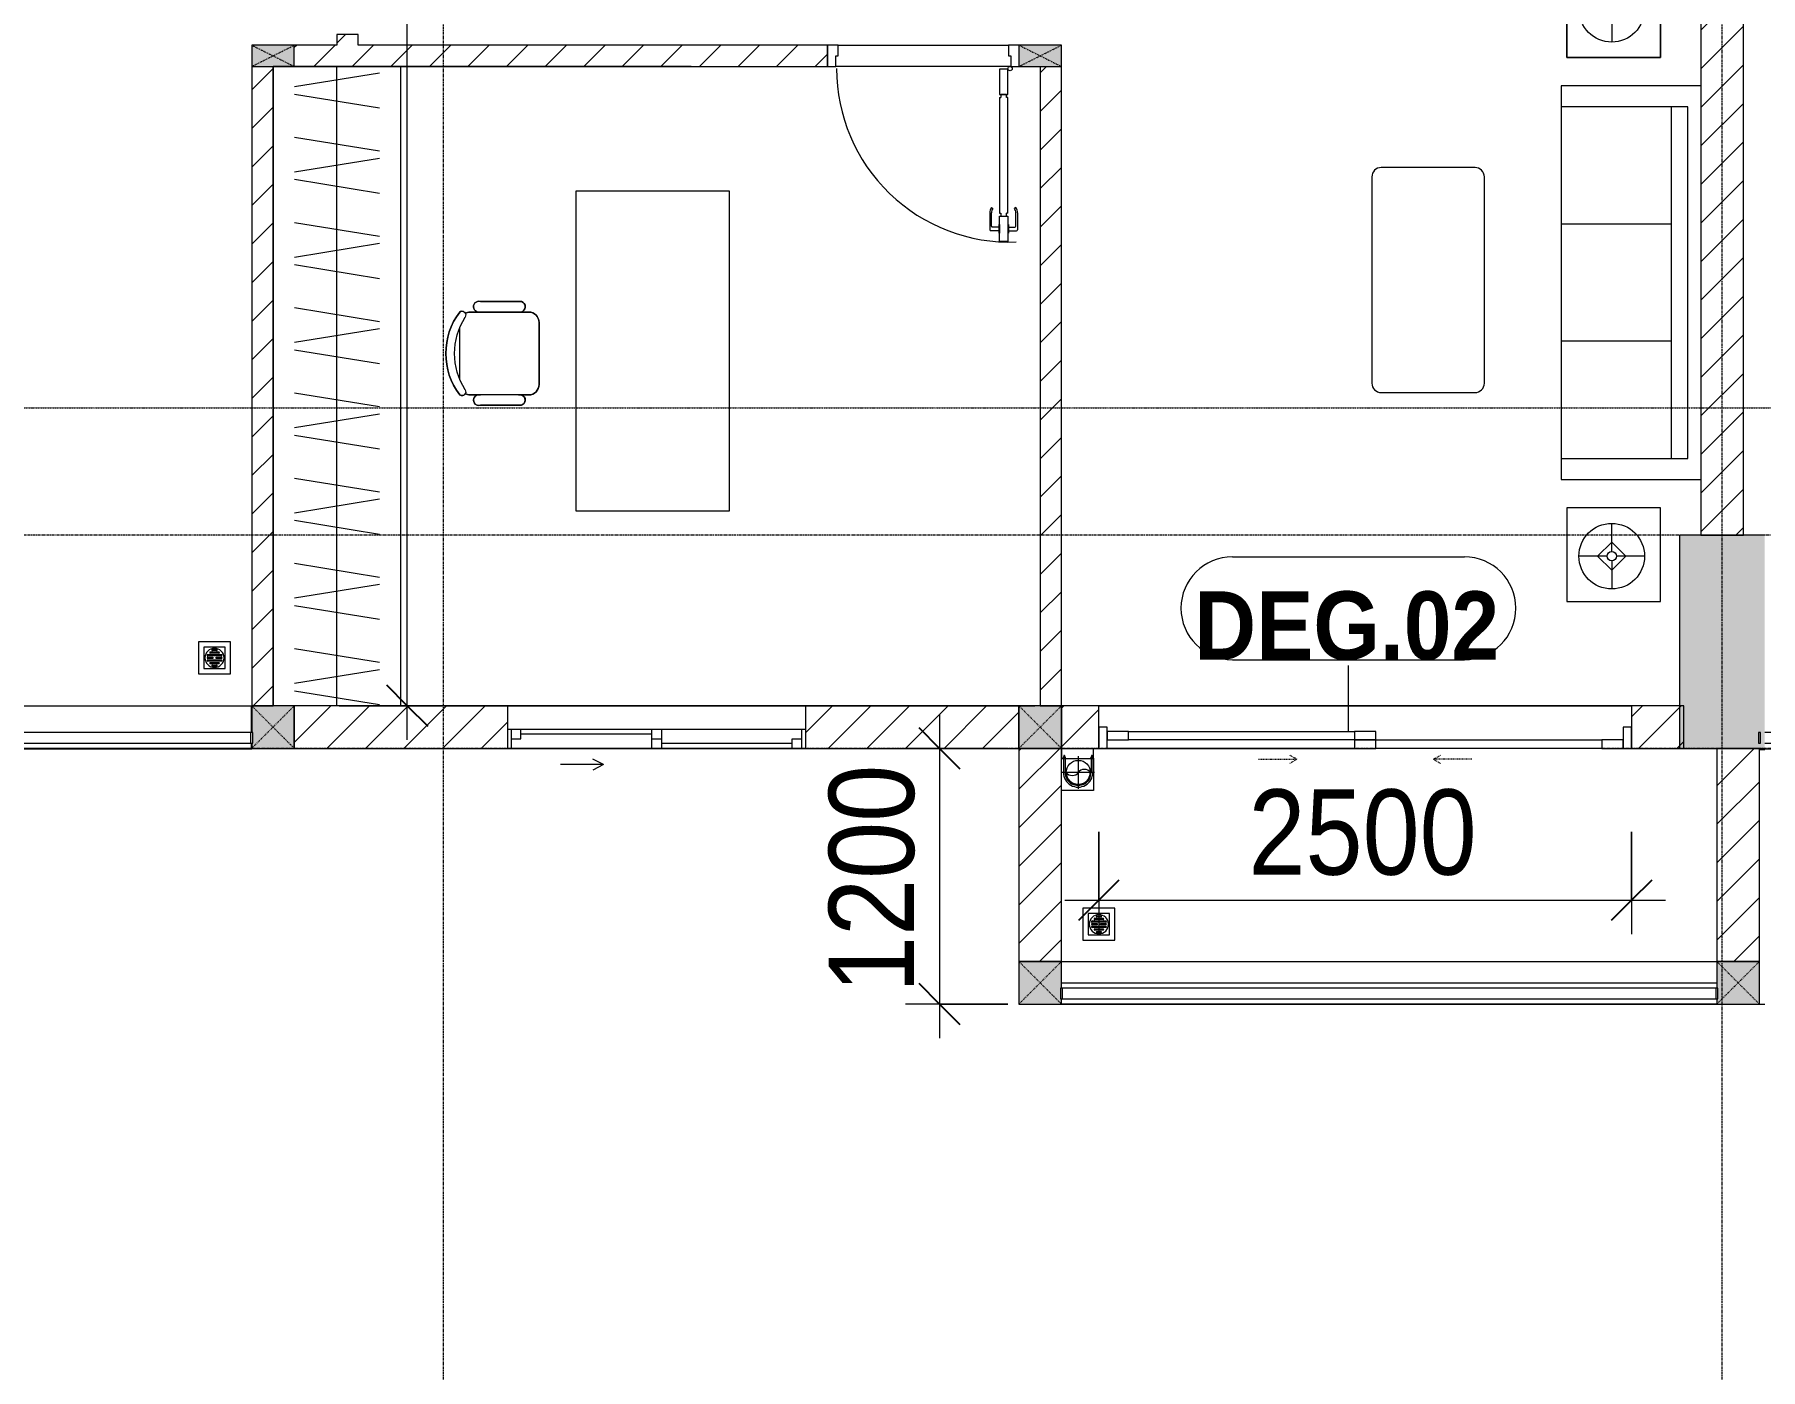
# Model space of a CAD drawing. Header units: millimetres. Extents: x 962 to 241049, y -15958 to 84407.
# Drawn here: x 116212 to 124312, y 21622 to 27887 of the extents above; entities that cross this region are included whole.
import ezdxf

# ---------------------------------------------------------------- set-up
doc = ezdxf.new("R2010")
doc.units = ezdxf.units.MM
for name, pattern in [('Dash', [6, 3, -3]), ('Dash Dot 3_16_', [7.9375, 4.7625, -1.5875, 0, -1.5875]), ('Grid Line', [22.225, 12.7, -3.175, 3.175, -3.175]), ('IMPORT-CENTER _3_', [10.16, 6.35, -1.27, 1.27, -1.27])]:
    doc.linetypes.add(name, pattern=pattern)
for name, color, linetype, lineweight in [('0-1', 7, 'Continuous', 5), ('A-ANNO-DIMS', 211, 'Continuous', 9), ('A-ANNO-DIMS-160', 211, 'Continuous', 9), ('A-DETL-GENF-1', 9, 'Continuous', 9), ('A-DOOR', 31, 'Continuous', 9), ('A-DOOR-1', 254, 'Continuous', 9), ('A-DOOR-2', 9, 'Continuous', 9), ('A-DOOR-FRAM', 31, 'Continuous', 9), ('A-DOOR-HDLN', 31, 'Dash', 9), ('A-DOOR-IDEN', 31, 'Continuous', 9), ('A-FLOR-1', 250, 'Continuous', 9), ('A-FLOR-2', 9, 'Continuous', 9), ('A-FLOR-HRAL', 11, 'Continuous', 9), ('A-FLOR-HRAL-1', 254, 'Continuous', 9), ('A-FLOR-HRAL-2', 9, 'Continuous', 9), ('A-GLAZ', 151, 'Continuous', 9), ('A-WALL', 113, 'Continuous', 9), ('A-WALL-1', 253, 'Continuous', 18), ('A-WALL-2', 9, 'Continuous', 9), ('A-WALL-3', 113, 'Continuous', 18), ('A-WALL-PATT-1', 10, 'Continuous', 9), ('A-WALL-PATT-2', 111, 'Continuous', 9), ('G-ANNO-SYMB-1', 111, 'Dash Dot 3_16_', 18), ('G-IMPT', 8, 'Continuous', 9), ('G-IMPT-2', 8, 'IMPORT-CENTER _3_', 9), ('I-FURN', 30, 'Continuous', 9), ('I-FURN-1', 254, 'Continuous', 9), ('M-EQPM', 50, 'Continuous', 9), ('S-COLS', 52, 'Continuous', 9), ('S-COLS-1', 52, 'Continuous', 5), ('S-COLS-2', 7, 'Continuous', 18), ('S-COLS-4', 254, 'Continuous', 9), ('S-COLS-5', 253, 'Continuous', 18), ('S-COLS-6', 52, 'Continuous', 18), ('S-COLS-7', 52, 'Dash', 9), ('S-COLS-HDLN', 52, 'Dash', 9), ('S-COLS-HDLN-1', 9, 'Dash', 9), ('S-GRID-1', 1, 'Grid Line', 9)]:
    doc.layers.add(name, color=color, linetype=linetype, lineweight=lineweight)
doc.styles.add('Arial_B_5', font='arialbd_0.ttf', dxfattribs={"width": 0.9, "height": 320})
doc.styles.add('UTM Avo', font='UTM Avo.ttf', dxfattribs={"width": 0.9, "height": 400})
doc.dimstyles.new('1_Dim_chi_tiet_2_5', dxfattribs={"dimscale": 304.8, "dimtxt": 399.720379, "dimasz": 0.629921, "dimexe": 0.524934, "dimexo": 0.0625, "dimgap": 0.052493, "dimtad": 1, "dimdec": 0, "dimrnd": 5, "dimzin": 0, "dimdsep": 46, "dimtxsty": 'UTM Avo', "dimblk1": 'OBLIQUE', "dimblk2": 'OBLIQUE', "dimsah": 1, "dimcen": 0.09, "dimdle": 0.524934, "dimazin": 0, "dimtfac": 1, "dimtdec": 4, "dimtix": 1, "dimtmove": 0, "dimatfit": 3, "dimfxl": 1.049869, "dimfxlon": 1, "dimtvp": 1, "dimtolj": 1, "dimtzin": 0, "dimarcsym": 2})
doc.dimstyles.new('1_Dim_chi_tiet_2_5_1', dxfattribs={"dimscale": 304.8, "dimtxt": 399.720379, "dimasz": 0.629921, "dimexe": 0.524934, "dimexo": 0.0625, "dimgap": 0.052493, "dimtad": 1, "dimdec": 0, "dimrnd": 5, "dimzin": 0, "dimdsep": 46, "dimtxsty": 'UTM Avo', "dimblk1": 'OBLIQUE', "dimblk2": 'OBLIQUE', "dimsah": 1, "dimcen": 0.09, "dimdle": 0.524934, "dimazin": 0, "dimtfac": 1, "dimtdec": 4, "dimtix": 1, "dimtmove": 0, "dimatfit": 3, "dimfxl": 1.049869, "dimfxlon": 1, "dimtvp": 1, "dimtolj": 1, "dimtzin": 0, "dimarcsym": 2})
pattern_1 = [(45, (0, 0), (-90.50967, 90.50967), [])]
pattern_2 = [(45, (63179.03, 0), (-90.50967, 90.50967), [])]

# ---------------------------------------------------------------- blocks, each defined once
blk = doc.blocks.new('NCV_TKTC_KET CAU_rvt-1-TKCS_MB TẦNG 1')
at = {"layer": 'S-COLS-1'}
h = blk.add_hatch(color=256, dxfattribs=at)
h.paths.add_polyline_path([(61152.6, 24536.9), (61152.6, 25536.9), (60752.6, 25536.9), (60752.6, 24536.9), (61132.6, 24536.9)])
h.paths.add_polyline_path([(61122.6, 24561.9), (61122.6, 24611.9), (61132.6, 24611.9), (61132.6, 24561.9)])
at = {"layer": 'A-FLOR-1'}
for p, q in [((52927.6, 24535.3), (54052.6, 24535.3)), ((61127.6, 24535.3), (62252.6, 24535.3)), ((57852.6, 23336.9), (60927.6, 23336.9))]:
    blk.add_line(p, q, dxfattribs=at)
at = {"layer": 'S-COLS-2'}
for p, q in [((61152.6, 25536.9), (60752.6, 25536.9)), ((60752.6, 25536.9), (60752.6, 24536.9)), ((60752.6, 24536.9), (61152.6, 24536.9))]:
    blk.add_line(p, q, dxfattribs=at)
blk = doc.blocks.new('DOOR_CW_01 CANH MO-PANEL KINH - DIW_01-900x2200-CỬA GỖ VÂN LAMINATE-553393-TKCS_MB TẦNG 1')
at = {"layer": 'A-DETL-GENF-1'}
for p, q in [((-442, 737), (-442, 816.5)), ((-399, 820.5), (-438, 820.5)), ((-399, 831.8), (-397, 831.8)), ((-399, 792.2), (-399, 831.8)), ((-397, 872), (-357, 872)), ((-397, 752), (-397, 872)), ((-397, 792.2), (-397, 831.8)), ((-357, 872), (-357, 752)), ((-357, 792.2), (-357, 831.8)), ((-355, 831.8), (-357, 831.8)), ((-355, 792.2), (-355, 831.8)), ((-355, 820.5), (-316, 820.5)), ((-312, 737), (-312, 816.5)), ((-434, 799.5), (-434, 737)), ((-399, 803.5), (-430, 803.5)), ((-397, 792.2), (-399, 792.2)), ((-357, 752), (-397, 752)), ((-397, 738), (-391, 738)), ((-397, 738), (-397, 196)), ((-363, 752), (-391, 752)), ((-391, 752), (-391, 738)), ((-363, 738), (-363, 752)), ((-357, 738), (-363, 738)), ((-357, 792.2), (-355, 792.2)), ((-357, 196), (-357, 738)), ((-355, 803.5), (-324, 803.5)), ((-320, 799.5), (-320, 737)), ((-433.9, 711.2), (-427.3, 715.8)), ((-320.1, 711.2), (-326.7, 715.8)), ((-397, 196), (-391, 196)), ((-357, 182), (-397, 182)), ((-397, 182), (-397, 62)), ((-391, 196), (-391, 182)), ((-391, 182), (-363, 182)), ((-357, 196), (-363, 196)), ((-363, 182), (-363, 196)), ((-357, 62), (-357, 182)), ((-397, 62), (-357, 62))]:
    blk.add_line(p, q, dxfattribs=at)
blk.add_circle((-407, 60), 10, dxfattribs=at)
for centre, radius, start, end in [((-438, 816.5), 4, 90, 180), ((-407, 60), 814, 360, 92), ((-316, 816.5), 4, 0, 90), ((-397, 737), 45, 180, 215), ((-430, 799.5), 4, 90, 180), ((-397, 737), 37, 180, 215), ((-357, 737), 37, 325, 0), ((-324, 799.5), 4, 360, 90), ((-357, 737), 45, 325, 0)]:
    blk.add_arc(centre, radius, start, end, dxfattribs=at)
at = {"layer": 'A-DOOR-2'}
for p, q in [((-410, 50), (-448.4, 50)), ((-410, 0), (-410, 50)), ((-400, 0), (-410, 0)), ((-407, 50), (-382, 50)), ((-400, -50), (-400, 0)), ((410, 0), (400, 0)), ((400, 0), (400, -50)), ((450, 50), (410, 50)), ((410, 50), (410, 0)), ((450, -50), (450, 50)), ((-448.4, -50), (-400, -50)), ((400, -50), (450, -50))]:
    blk.add_line(p, q, dxfattribs=at)
blk = doc.blocks.new('TU DO LV A - TU DO LV A-V7-TKCS_MB TẦNG 1')
at = {"layer": 'I-FURN'}
for p, q in [((4.3, 101), (68.9, 499)), ((169, 101), (104.4, 499)), ((202.5, 101), (267.1, 499)), ((404.3, 101), (468.9, 499)), ((569, 101), (504.4, 499)), ((602.5, 101), (667.1, 499)), ((804.3, 101), (868.9, 499)), ((969, 101), (904.4, 499)), ((1002.5, 101), (1067.1, 499)), ((1204.3, 101), (1268.9, 499)), ((1369, 101), (1304.4, 499)), ((1402.5, 101), (1467.1, 499)), ((1604.3, 101), (1668.9, 499)), ((1769, 101), (1704.4, 499)), ((1802.5, 101), (1867.1, 499)), ((2004.3, 101), (2068.9, 499)), ((2169, 101), (2104.4, 499)), ((2202.5, 101), (2267.1, 499)), ((2404.3, 101), (2468.9, 499)), ((2569, 101), (2504.4, 499)), ((2602.5, 101), (2667.1, 499)), ((2804.3, 101), (2868.9, 499)), ((2969, 101), (2904.4, 499)), ((0, 300), (3000, 300)), ((0, 0), (3000, 0))]:
    blk.add_line(p, q, dxfattribs=at)
at = {"layer": 'I-FURN-1'}
blk.add_line((0, 0), (3000, 0), dxfattribs=at)
blk = doc.blocks.new('BAN LV A - BAN LV A_dwg_ban hoc2-348006-TKCS_MB TẦNG 1')
at = {"layer": 'I-FURN'}
for p, q in [((145.8, 437.4), (-145.8, 437.4)), ((-243, 354.4), (-243, 162)), ((-194.4, 388.8), (-194.4, 113.4)), ((194.4, 113.4), (194.4, 388.8)), ((194.4, 351.4), (194.4, 150.8)), ((243.7, 162), (243.7, 354.4)), ((-120.5, 64.8), (120.5, 64.8))]:
    blk.add_line(p, q, dxfattribs=at)
at = {"layer": 'I-FURN', "flags": 128}
blk.add_lwpolyline([(-737.8, 610.5), (-737.8, 1330.5), (-154.9, 1330.5), (762.2, 1330.5), (762.2, 610.5)], close=True, dxfattribs=at)
at = {"layer": 'I-FURN'}
for centre, radius, start, end in [((-145.8, 388.8), 48.6, 90, 180), ((145.8, 388.8), 48.6, 360, 90), ((-218.7, 347.3), 25.3, 343.7398, 163.7398), ((219.4, 347.3), 25.3, 16.2602, 170.70537), ((-218.7, 154.9), 25.3, 163.7398, 16.2602), ((219.4, 154.9), 25.3, 189.29463, 16.2602), ((-180.2, 75.4), 17.8, 57.97259, 216.69006), ((-145.8, 113.4), 48.6, 180, 207.58444), ((0, 359.3), 318.2, 237.57575, 302.42425), ((180.2, 75.4), 17.8, 323.30994, 122.02741), ((145.8, 113.4), 48.6, 332.41556, 0), ((0, 324), 324, 233.1301, 306.8699)]:
    blk.add_arc(centre, radius, start, end, dxfattribs=at)
blk = doc.blocks.new('BAN LV A - BAN LV A_dwg-348005-TKCS_MB TẦNG 1')
at = {"extrusion": (0, 0, -1), "zscale": -1, "rotation": 180}
blk.add_blockref('BAN LV A - BAN LV A_dwg_ban hoc2-348006-TKCS_MB TẦNG 1', (-729, 1383.7), dxfattribs=at)
blk = doc.blocks.new('BAN LV A - BAN LV A-348231-TKCS_MB TẦNG 1')
at = {"layer": 'I-FURN-1'}
for p, q in [((486, 1221.7), (486, 1029.3)), ((534.6, 1270.3), (534.6, 1235.9)), ((923.4, 1232.9), (923.4, 1270.3)), ((972.7, 1029.3), (972.7, 1221.7)), ((534.6, 1029.3), (534.6, 994.9)), ((923.4, 994.9), (923.4, 1032.3)), ((583.2, 946.3), (874.8, 946.3)), ((1491.2, 773.2), (-8.8, 773.2)), ((-8.8, 773.2), (-8.8, 53.2)), ((1491.2, 53.2), (1491.2, 773.2)), ((-8.8, 53.2), (1491.2, 53.2))]:
    blk.add_line(p, q, dxfattribs=at)
for centre, radius, start, end in [((729, 1059.7), 324, 53.1301, 126.8699), ((548.9, 1308.3), 17.8, 143.30994, 240.59603), ((909.2, 1308.3), 17.8, 299.40397, 36.69006), ((510.3, 1228.8), 25.3, 16.2602, 196.2602), ((583.2, 1270.3), 48.6, 152.41556, 180), ((874.8, 1270.3), 48.6, 360, 27.58444), ((948.4, 1228.8), 25.3, 343.7398, 170.70537), ((510.3, 1036.4), 25.3, 196.2602, 343.7398), ((583.2, 994.9), 48.6, 180, 270), ((874.8, 994.9), 48.6, 270, 360), ((948.4, 1036.4), 25.3, 189.29463, 343.7398)]:
    blk.add_arc(centre, radius, start, end, dxfattribs=at)
blk.add_blockref('BAN LV A - BAN LV A_dwg-348005-TKCS_MB TẦNG 1', (0, 0))
blk = doc.blocks.new('LOBBY_SOFA_1 - LOBBY_SOFA_1-V10-TKCS_MB TẦNG 1')
at = {"layer": 'I-FURN'}
for p, q in [((-2556, -4.9), (-2556, -660)), ((-2457, -66), (-2457, -660)), ((-807, -66), (-2457, -66)), ((-807, -660), (-807, -66)), ((-708, -660), (-708, -4.9)), ((-807, -143), (-2457, -143)), ((-1907, -143), (-1907, -660)), ((-1357, -143), (-1357, -660)), ((-3128.2, -193.5), (-2688.2, -193.5)), ((-3128.2, -633.5), (-3128.2, -193.5)), ((-2688.2, -193.5), (-2688.2, -633.5)), ((-575.9, -193.5), (-575.9, -633.5)), ((-135.9, -193.5), (-575.9, -193.5)), ((-135.9, -633.5), (-135.9, -193.5)), ((-2915.4, -269), (-2915.4, -401)), ((-348.6, -269), (-348.6, -401)), ((-2915.4, -357), (-2981.4, -423)), ((-2849.4, -423), (-2915.4, -357)), ((-414.6, -423), (-348.6, -357)), ((-348.6, -357), (-282.6, -423)), ((-2937.4, -423), (-3069.4, -423)), ((-2981.4, -423), (-2915.4, -489)), ((-2915.4, -489), (-2849.4, -423)), ((-2915.4, -445), (-2915.4, -577)), ((-2893.4, -423), (-2761.4, -423)), ((-370.6, -423), (-502.6, -423)), ((-348.6, -489), (-414.6, -423)), ((-282.6, -423), (-348.6, -489)), ((-348.6, -445), (-348.6, -577)), ((-326.6, -423), (-194.6, -423)), ((-2688.2, -633.5), (-3128.2, -633.5)), ((-575.9, -633.5), (-135.9, -633.5)), ((-2556, -660), (-708, -660)), ((-1160.3, -1020.5), (-2128.3, -1020.5)), ((-2172.3, -1064.5), (-2172.3, -1504.5)), ((-1116.3, -1504.5), (-1116.3, -1064.5)), ((-2128.3, -1548.5), (-1160.3, -1548.5))]:
    blk.add_line(p, q, dxfattribs=at)
for centre, radius in [((-2915.4, -423), 154), ((-348.6, -423), 154), ((-2915.4, -423), 22), ((-348.6, -423), 22)]:
    blk.add_circle(centre, radius, dxfattribs=at)
for centre, start, end in [((-2128.3, -1064.5), 90, 180), ((-1160.3, -1064.5), 0, 90), ((-2128.3, -1504.5), 180, 270), ((-1160.3, -1504.5), 270, 0)]:
    blk.add_arc(centre, 44, start, end, dxfattribs=at)
at = {"layer": 'I-FURN-1'}
for p, q in [((-2556, -4.9), (-2556, -660)), ((-708, -660), (-708, -4.9)), ((-2688.2, -193.5), (-3128.2, -193.5)), ((-3128.2, -193.5), (-3128.2, -633.5)), ((-2688.2, -633.5), (-2688.2, -193.5)), ((-135.9, -193.5), (-575.9, -193.5)), ((-575.9, -193.5), (-575.9, -633.5)), ((-135.9, -633.5), (-135.9, -193.5)), ((-3128.2, -633.5), (-2688.2, -633.5)), ((-575.9, -633.5), (-135.9, -633.5)), ((-2556, -660), (-708, -660)), ((-1160.3, -1020.5), (-2128.3, -1020.5)), ((-2172.3, -1064.5), (-2172.3, -1504.5)), ((-1116.3, -1504.5), (-1116.3, -1064.5)), ((-2128.3, -1548.5), (-1160.3, -1548.5))]:
    blk.add_line(p, q, dxfattribs=at)
for centre, start, end in [((-2128.3, -1064.5), 90, 180), ((-1160.3, -1064.5), 0, 90), ((-2128.3, -1504.5), 180, 270), ((-1160.3, -1504.5), 270, 0)]:
    blk.add_arc(centre, 44, start, end, dxfattribs=at)
blk = doc.blocks.new('Railing - 50 x 10mm-457210-TKCS_MB TẦNG 1')
at = {"layer": 'A-FLOR-HRAL-2'}
for p, q in [((25, 5), (-25, 5)), ((-25, 5), (-25, -5)), ((25, -5), (25, 5)), ((-25, -5), (25, -5))]:
    blk.add_line(p, q, dxfattribs=at)
blk = doc.blocks.new('Railing - Railing-641389-TKCS_MB TẦNG 1')
at = {"layer": 'A-FLOR-HRAL-2'}
for p, q in [((39339.1, 15351.2), (38244.1, 15351.2)), ((38244.1, 15301.2), (39339.1, 15301.2))]:
    blk.add_line(p, q, dxfattribs=at)
at = {"rotation": 90.00000000000001}
for p in [(38219.1, 15326.2), (39344.1, 15326.2)]:
    blk.add_blockref('Railing - 50 x 10mm-457210-TKCS_MB TẦNG 1', p, dxfattribs=at)
blk = doc.blocks.new('Railing - Railing-641392-TKCS_MB TẦNG 1')
at = {"layer": 'A-FLOR-HRAL-2'}
for p, q in [((31139.1, 15351.2), (30044.1, 15351.2)), ((30044.1, 15301.2), (31139.1, 15301.2))]:
    blk.add_line(p, q, dxfattribs=at)
at = {"rotation": 90.00000000000001}
for p in [(30019.1, 15326.2), (31144.1, 15326.2)]:
    blk.add_blockref('Railing - 50 x 10mm-457210-TKCS_MB TẦNG 1', p, dxfattribs=at)
blk = doc.blocks.new('G1_SOF - BO TRU - 100x200-745959-TKCS_MB TẦNG 1')
at = {"layer": 'S-COLS'}
blk.add_hatch(color=256, dxfattribs=at).paths.add_polyline_path([(50, -100), (50, 100), (-50, 100), (-50, -100)])
at = {"layer": 'S-COLS-5'}
for p, q in [((50, 100), (-50, 100)), ((-50, 100), (-50, -100)), ((50, -100), (50, 100)), ((-50, -100), (50, -100))]:
    blk.add_line(p, q, dxfattribs=at)
at = {"layer": 'S-COLS-HDLN-1'}
for p, q in [((50, 100), (-50, -100)), ((-50, 100), (50, -100))]:
    blk.add_line(p, q, dxfattribs=at)
blk = doc.blocks.new('NCV_TKTC_TANG 1_rvt-1-TKCS_MB TẦNG 1')
at = {"layer": 'A-WALL-PATT-1'}
h = blk.add_hatch(dxfattribs=at)
h.set_pattern_fill('FP_1', color=256, style=0, pattern_type=2)
h.set_pattern_definition(pattern_1)
h.paths.add_polyline_path([(54552.6, 27836.9), (54552.6, 27886.9), (54452.6, 27886.9), (54452.6, 27836.9), (54503.5, 27836.9)])
h.paths.add_polyline_path([(54552.6, 28786.9), (54552.6, 28836.9), (54452.6, 28836.9), (54452.6, 28786.9), (54503.5, 28786.9)])
h = blk.add_hatch(dxfattribs=at)
h.set_pattern_fill('FP_1', color=256, style=0, pattern_type=2)
h.set_pattern_definition(pattern_1)
h.paths.add_polyline_path([(56754.2, 27736.9), (56754.2, 27836.9), (54252.6, 27836.9), (54252.6, 27736.9), (56115.5, 27736.9)])
h = blk.add_hatch(dxfattribs=at)
h.set_pattern_fill('FP_1', color=256, style=0, pattern_type=2)
h.set_pattern_definition(pattern_1)
h.paths.add_polyline_path([(54052.6, 24736.9), (54152.6, 24736.9), (54152.6, 27736.9), (54052.6, 27736.9), (54052.6, 25733.3)])
h = blk.add_hatch(dxfattribs=at)
h.set_pattern_fill('FP_1', color=256, style=0, pattern_type=2)
h.set_pattern_definition(pattern_1)
h.paths.add_polyline_path([(57852.6, 24736.9), (57852.6, 27736.9), (57752.6, 27736.9), (57752.6, 24736.9)])
at = {"layer": 'A-FLOR-2'}
for p, q in [((56804.2, 27836.9), (57604.2, 27836.9)), ((54152.6, 27736.9), (54152.6, 24736.9)), ((54252.6, 27736.9), (54152.6, 27736.9)), ((54752.6, 27736.9), (54252.6, 27736.9)), ((56115.5, 27736.9), (54752.6, 27736.9)), ((57614.2, 27736.9), (56794.2, 27736.9)), ((54503.5, 24736.9), (54752.6, 24736.9)), ((54752.6, 24736.9), (55252.6, 24736.9)), ((55252.6, 24736.9), (56652.6, 24736.9)), ((56652.6, 24736.9), (57727.5, 24736.9)), ((58027.6, 24736.9), (60527.6, 24736.9)), ((60527.6, 24736.9), (58027.6, 24736.9)), ((58067.6, 24536.9), (59227.6, 24536.9)), ((57852.6, 23536.9), (60927.6, 23536.9))]:
    blk.add_line(p, q, dxfattribs=at)
at = {"layer": 'A-WALL-1'}
for p, q in [((54552.6, 27886.9), (54452.6, 27886.9)), ((54452.6, 27886.9), (54452.6, 27836.9)), ((54552.6, 27836.9), (54552.6, 27886.9)), ((54452.6, 27836.9), (54252.6, 27836.9)), ((56754.2, 27836.9), (54552.6, 27836.9)), ((56754.2, 27736.9), (56754.2, 27836.9)), ((54052.6, 27736.9), (54052.6, 24736.9)), ((54152.6, 24736.9), (54152.6, 27736.9)), ((54252.6, 27736.9), (56754.2, 27736.9)), ((57752.6, 27736.9), (57752.6, 24736.9)), ((57852.6, 24736.9), (57852.6, 27736.9)), ((54052.6, 24736.9), (54152.6, 24736.9)), ((57752.6, 24736.9), (57852.6, 24736.9))]:
    blk.add_line(p, q, dxfattribs=at)
at = {"layer": 'A-WALL-2'}
for p, q in [((56804.2, 27836.9), (57604.2, 27836.9)), ((57614.2, 27736.9), (56794.2, 27736.9)), ((52952.6, 24736.9), (54052.2, 24736.9)), ((54052.2, 24611.9), (54052.2, 24736.9)), ((54052.2, 24536.9), (54052.2, 24561.9)), ((54052.2, 24536.9), (52952.6, 24536.9))]:
    blk.add_line(p, q, dxfattribs=at)
at = {"layer": 'A-DOOR-1', "rotation": 180}
blk.add_blockref('DOOR_CW_01 CANH MO-PANEL KINH - DIW_01-900x2200-CỬA GỖ VÂN LAMINATE-553393-TKCS_MB TẦNG 1', (57204.2, 27786.9), dxfattribs=at)
at = {"layer": 'A-FLOR-HRAL-1'}
for name in ['Railing - Railing-641392-TKCS_MB TẦNG 1', 'Railing - Railing-641389-TKCS_MB TẦNG 1']:
    blk.add_blockref(name, (22908.5, 9260.7), dxfattribs=at)
at = {"layer": 'I-FURN-1'}
for name, p, rotation in [('LOBBY_SOFA_1 - LOBBY_SOFA_1-V10-TKCS_MB TẦNG 1', (60857.5, 25090.4), 270.0000000000005), ('TU DO LV A - TU DO LV A-V7-TKCS_MB TẦNG 1', (54752.6, 24736.9), 89.99999999999993), ('BAN LV A - BAN LV A-348231-TKCS_MB TẦNG 1', (56347.4, 25661.2), 90.0000000000001)]:
    blk.add_blockref(name, p, dxfattribs=dict(at, rotation=rotation))
at = {"layer": 'S-COLS-4', "rotation": 89.99999999999945}
for p in [(54152.6, 27786.9), (57752.6, 27786.9)]:
    blk.add_blockref('G1_SOF - BO TRU - 100x200-745959-TKCS_MB TẦNG 1', p, dxfattribs=at)
blk = doc.blocks.new('1_FAMILY RVT - W01-WxH 1400x1400xmm-389822-TKCS_MB TẦNG 1')
at = {"layer": 'A-GLAZ'}
for p, q in [((248.4, 172.39), (299.2, 197.79)), ((248.4, 172.39), (299.2, 146.99)), ((248.4, 172.39), (451.6, 172.39)), ((-700, 96.19), (-700, -103.81)), ((700, 96.19), (-700, 96.19)), ((-700, 96.19), (-636.5, 96.19)), ((-680.95, 96.19), (-680.95, 7.29)), ((-636.5, 96.19), (-22.225, 96.19)), ((-636.5, 96.19), (-636.5, 51.74)), ((-22.225, 7.29), (-22.225, 96.19)), ((-22.225, 96.19), (22.225, 96.19)), ((22.225, 96.19), (680.95, 96.19)), ((22.225, 96.19), (22.225, 7.29)), ((680.95, 96.19), (700, 96.19)), ((680.95, 96.19), (680.95, 7.29)), ((700, -103.81), (700, 96.19)), ((-700, 7.29), (-680.95, 7.29)), ((-636.5, 51.74), (-680.95, 51.74)), ((-680.95, 7.29), (-22.225, 7.29)), ((-636.5, 73.965), (-22.225, 73.965)), ((22.225, 51.74), (-22.225, 51.74)), ((-22.225, 7.29), (22.225, 7.29)), ((22.225, 29.515), (636.5, 29.515)), ((22.225, 7.29), (636.5, 7.29)), ((636.5, 51.74), (636.5, 7.29)), ((680.95, 51.74), (636.5, 51.74)), ((636.5, 7.29), (700, 7.29)), ((-700, -103.81), (700, -103.81))]:
    blk.add_line(p, q, dxfattribs=at)
blk = doc.blocks.new('DEG_02-DEG_03 - DEG_02-2500x2400mm-CỬA ĐI 02 CÁNH TRƯỢT-625766-TKCS_MB TẦNG 1')
at = {"layer": 'A-DOOR'}
for p, q in [((-1110, 100), (-1210, 100)), ((-1210, 100), (-1210, 60)), ((-1110, 60), (-1110, 100)), ((-1110, 100), (-50, 100)), ((50, 100), (-50, 100)), ((-50, 100), (-50, 60)), ((50, 60), (50, 100)), ((-1210, 60), (-1110, 60)), ((-50, 60), (-1110, 60)), ((50, 60), (-50, 60)), ((-50, 60), (-50, 20)), ((-50, 60), (50, 60)), ((-50, 20), (50, 20)), ((50, 20), (50, 60)), ((50, 60), (1110, 60)), ((1110, 20), (50, 20)), ((1210, 60), (1110, 60)), ((1110, 60), (1110, 20)), ((1110, 20), (1210, 20)), ((1210, 20), (1210, 60))]:
    blk.add_line(p, q, dxfattribs=at)
at = {"layer": 'A-DOOR-FRAM'}
for p, q in [((-1210, 100), (-1250, 100)), ((-1250, 100), (-1250, 0)), ((-1210, 0), (-1210, 100)), ((1250, 100), (1210, 100)), ((1210, 100), (1210, 0)), ((1250, 0), (1250, 100)), ((-1250, 0), (-1210, 0)), ((1210, 0), (1250, 0))]:
    blk.add_line(p, q, dxfattribs=at)
at = {"layer": 'A-DOOR-HDLN'}
for p, q in [((-320.4, 151.1), (-355, 171.1)), ((320.4, 151.1), (355, 171.1)), ((-500.4, 151.1), (-320.4, 151.1)), ((-320.4, 151.1), (-355, 131.1)), ((320.4, 151.1), (355, 131.1)), ((500.4, 151.1), (320.4, 151.1))]:
    blk.add_line(p, q, dxfattribs=at)
blk = doc.blocks.new('Railing - 50 x 10mm-1251311-TKCS_MB TẦNG 1')
at = {"layer": 'A-FLOR-HRAL'}
for p, q in [((25, 5), (-25, 5)), ((-25, 5), (-25, -5)), ((25, -5), (25, 5)), ((-25, -5), (25, -5))]:
    blk.add_line(p, q, dxfattribs=at)
blk = doc.blocks.new('Railing - Railing-1602689-TKCS_MB TẦNG 1')
at = {"layer": 'A-FLOR-HRAL'}
for p, q in [((60922.6, 23412.4), (57857.6, 23412.4)), ((57857.6, 23362.4), (60922.6, 23362.4))]:
    blk.add_line(p, q, dxfattribs=at)
at = {"rotation": 90}
for p in [(57852.6, 23387.4), (60927.6, 23387.4)]:
    blk.add_blockref('Railing - 50 x 10mm-1251311-TKCS_MB TẦNG 1', p, dxfattribs=at)
blk = doc.blocks.new('TKTC_XREF_251221_MB TANG 1 - TKTC_XREF_260130_MB TANG 1_dwg_THU NUOC - THU NUOC-444531-TKCS_MB TẦNG 1-4202120-TKCS_MB TẦNG 1')
at = {"layer": 'M-EQPM'}
for p, q in [((-23.3, 10.8), (40.9, 10.8)), ((40.9, 4.8), (-23.3, 4.8)), ((-11, 23.3), (28.5, 23.3)), ((28.5, 17.3), (-11, 17.3)), ((-1.1, 35.6), (18.5, 35.6)), ((18.5, 29.6), (-1.1, 29.6)), ((-23.3, -13.6), (40.9, -13.6)), ((40.9, -19.6), (-23.3, -19.6)), ((-11, -26.1), (28.5, -26.1)), ((28.5, -32.1), (-11, -32.1)), ((-1.1, -38.5), (18.5, -38.5)), ((18.5, -44.5), (-1.1, -44.5))]:
    blk.add_line(p, q, dxfattribs=at)
at = {"layer": 'M-EQPM', "flags": 128}
for points in [[(83.7, -79.4), (83.7, 70.6), (-66.3, 70.6), (-66.3, -79.4)], [(58.7, -54.4), (58.7, 45.6), (-41.3, 45.6), (-41.3, -54.4)]]:
    blk.add_lwpolyline(points, close=True, dxfattribs=at)
for points in [[(-23.3, -1.2), (0.7, -1.2), (0.7, -7.2), (-23.3, -7.2)], [(40.9, -7.2), (16.7, -7.2), (16.7, -1.2), (40.9, -1.2)]]:
    blk.add_lwpolyline(points, dxfattribs=at)
at = {"layer": 'M-EQPM'}
for centre, radius, start, end in [((8.7, -4.4), 45, 360, 180), ((8.7, -4.4), 45, 360, 180), ((-23.3, 7.8), 3, 90, 270), ((-11, 20.3), 3, 90, 270), ((-1.1, 32.6), 3, 90, 270), ((18.5, 32.6), 3, 270, 90), ((28.5, 20.3), 3, 270, 90), ((40.9, 7.8), 3, 270, 90), ((8.7, -4.4), 45, 180, 360), ((8.7, -4.4), 45, 180, 360), ((-23.3, -4.2), 3, 90, 270), ((-23.3, -16.6), 3, 90, 270), ((-11, -29.1), 3, 90, 270), ((-1.1, -41.5), 3, 90, 270), ((18.5, -41.5), 3, 270, 90), ((28.5, -29.1), 3, 270, 90), ((40.9, -4.2), 3, 270, 90), ((40.9, -16.6), 3, 270, 90)]:
    blk.add_arc(centre, radius, start, end, dxfattribs=at)
blk = doc.blocks.new('TKTC_XREF_251221_MB TANG 1 - TKTC_XREF_260130_MB TANG 1_dwg_CUM U_DN100-4202112-TKCS_MB TẦNG 1')
at = {"layer": 'G-IMPT'}
blk.add_hatch(color=256, dxfattribs=at).paths.add_polyline_path([(0, 61), (0, 57), (14.8, 55.1), (28.5, 49.4), (40.3, 40.3), (49.4, 28.5), (55.1, 14.8), (57, 0), (55.1, -14.8), (49.4, -28.5), (40.3, -40.3), (28.5, -49.4), (14.8, -55.1), (0, -57), (0, -61), (15.8, -58.9), (30.5, -52.8), (43.1, -43.1), (52.8, -30.5), (59.7, -9.6), (61, 0), (58.9, 15.8), (52.8, 30.5), (43.1, 43.1), (30.5, 52.8), (15.8, 58.9)])
for p, q in [((-79.1, 66.6), (-79.1, 63.4)), ((-76.6, 66.6), (-76.6, 63.4)), ((-74.6, 66.6), (-74.6, 63.4)), ((-72.7, 69.3), (-72.7, 60.7)), ((-66.9, 67.9), (-71.7, 67.9)), ((-66.9, 62.1), (-71.7, 62.1)), ((-65, 69), (0, 69)), ((-79.1, -63.4), (-79.1, -66.6)), ((-76.6, -63.4), (-76.6, -66.6)), ((-74.6, -63.4), (-74.6, -66.6)), ((-72.7, -60.7), (-72.7, -69.3)), ((-66.9, -62.1), (-71.7, -62.1)), ((-66.9, -67.9), (-71.7, -67.9)), ((-65, -69), (0, -69))]:
    blk.add_line(p, q, dxfattribs=at)
at = {"layer": 'G-IMPT', "flags": 128}
for points in [[(-72.7, 67.6), (-78.1, 67.6), (-78.1, 62.4), (-72.7, 62.4)], [(-71.7, 59.2), (-66.9, 59.2), (-66.9, 70.8), (-71.7, 70.8)], [(-66.9, 70.8), (-66.9, 72.7), (-65, 72.7), (-65, 57.3), (-66.9, 57.3), (-66.9, 59.2)], [(-65, 61), (0, 61), (0, 57)], [(-72.7, -62.4), (-78.1, -62.4), (-78.1, -67.6), (-72.7, -67.6)], [(-71.7, -70.8), (-66.9, -70.8), (-66.9, -59.2), (-71.7, -59.2)], [(-66.9, -59.2), (-66.9, -57.3), (-65, -57.3), (-65, -72.7), (-66.9, -72.7), (-66.9, -70.8)], [(-65, -61), (0, -61), (0, -57)]]:
    blk.add_lwpolyline(points, dxfattribs=at)
at = {"layer": 'G-IMPT'}
for centre, radius, start, end in [((-78.1, 66.6), 0.96, 90, 180), ((-78.1, 63.4), 0.96, 180, 270), ((-71.1, 69.3), 1.56, 112.61986, 247.38014), ((-67.9, 65), 4.8, 143.1301, 216.8699), ((-71.1, 60.7), 1.56, 112.61986, 247.38014), ((0, 0), 69, 270, 90), ((0, 0), 61, 270, 90), ((0, 0), 57, 270, 90), ((-78.1, -63.4), 0.96, 90, 180), ((-78.1, -66.6), 0.96, 180, 270), ((-71.1, -60.7), 1.56, 112.61986, 247.38014), ((-67.9, -65), 4.8, 143.1301, 216.8699), ((-71.1, -69.3), 1.56, 112.61986, 247.38014)]:
    blk.add_arc(centre, radius, start, end, dxfattribs=at)
blk = doc.blocks.new('TKTC_XREF_251221_MB TANG 1 - TKTC_XREF_260130_MB TANG 1_dwg_$cc-4202125-TKCS_MB TẦNG 1')
at = {"layer": 'G-IMPT'}
blk.add_circle((0, 0), 0.5, dxfattribs=at)
for centre, radius, start, end in [((0, 0), 0.5, 90, 270), ((0.188, 0.25), 0.313, 126.8699, 233.1301), ((-0.188, -0.25), 0.313, 306.8699, 53.1301)]:
    blk.add_arc(centre, radius, start, end, dxfattribs=at)
at = {"layer": 'G-IMPT-2'}
for p, q in [((-0.673, 0), (0.673, 0)), ((0, -0.673), (0, 0.673))]:
    blk.add_line(p, q, dxfattribs=at)
blk = doc.blocks.new('TKTC_XREF_251221_MB TANG 1 - TKTC_XREF_260130_MB TANG 1_dwg-4202109-TKCS_MB TẦNG 1')
at = {"layer": 'G-IMPT', "flags": 128}
blk.add_lwpolyline([(-145299.1, -376809.7), (-145298.8, -376857.6), (-145148.3, -376857.6), (-145148.6, -376809.7)], dxfattribs=at)
blk.add_lwpolyline([(-145148.6, -376857.7), (-145148.6, -377007.4), (-145298.9, -377007.4), (-145298.9, -376857.7)], close=True, dxfattribs=at)
for p in [(-149282.3, -376380.4), (-145132.3, -377630.4)]:
    blk.add_blockref('TKTC_XREF_251221_MB TANG 1 - TKTC_XREF_260130_MB TANG 1_dwg_THU NUOC - THU NUOC-444531-TKCS_MB TẦNG 1-4202120-TKCS_MB TẦNG 1', p)
for name, p, xscale, yscale, zscale, rotation in [('TKTC_XREF_251221_MB TANG 1 - TKTC_XREF_260130_MB TANG 1_dwg_$cc-4202125-TKCS_MB TẦNG 1', (-145220.1, -376922.6), 113.7150000000073, 113.7150000000073, 113.7150000000073, 89.99900866374671), ('TKTC_XREF_251221_MB TANG 1 - TKTC_XREF_260130_MB TANG 1_dwg_CUM U_DN100-4202112-TKCS_MB TẦNG 1', (-145221, -376922.6), 0.9975000000000007, 0.9975000000000007, 0.9975000000000007, 270.0009913382947)]:
    blk.add_blockref(name, p, dxfattribs=dict(xscale=xscale, yscale=yscale, zscale=zscale, rotation=rotation))
blk = doc.blocks.new('TKTC_XREF_251221_MB TANG 1 - TKTC_XREF_251221_MB TANG 1-2038492-TKCS_MB TẦNG 1')
blk.add_blockref('TKTC_XREF_251221_MB TANG 1 - TKTC_XREF_260130_MB TANG 1_dwg-4202109-TKCS_MB TẦNG 1', (169499.1, 384109.7))
blk = doc.blocks.new('G1_SOF - BO TRU - 200x200-3050151-TKCS_MB TẦNG 1')
at = {"layer": 'S-COLS-HDLN'}
for p, q in [((-100, 100), (100, -100)), ((100, 100), (-100, -100))]:
    blk.add_line(p, q, dxfattribs=at)
blk = doc.blocks.new('DIMBLOCK62-TKCS_MB TẦNG 1')
at = {"layer": 'A-ANNO-DIMS-160'}
for p, q in [((121206.6, 24144.7), (121206.6, 23664.7)), ((121206.6, 23824.7), (121206.6, 24144.7)), ((123706.6, 24144.7), (123706.6, 23664.7)), ((123706.6, 23824.7), (123706.6, 24144.7)), ((121046.6, 23824.7), (123866.6, 23824.7))]:
    blk.add_line(p, q, dxfattribs=at)
at = {"layer": 'A-ANNO-DIMS-160', "lineweight": 25}
for p, q in [((121206.6, 23824.7), (121302.6, 23920.7)), ((123706.6, 23824.7), (123802.6, 23920.7)), ((121206.6, 23824.7), (121110.6, 23728.7)), ((123706.6, 23824.7), (123610.6, 23728.7))]:
    blk.add_line(p, q, dxfattribs=at)
at = {"layer": 'A-ANNO-DIMS-160', "color": 0, "insert": (121908.8, 24344.4), "char_height": 400, "width": 1314.636, "attachment_point": 1, "line_spacing_factor": 1.110334, "style": 'UTM Avo'}
blk.add_mtext('2500', dxfattribs=at)
blk = doc.blocks.new('_Oblique')
at = {"color": 0, "linetype": 'ByBlock', "lineweight": -2}
blk.add_line((-0.5, -0.5), (0.5, 0.5), dxfattribs=at)
blk = doc.blocks.new('STN_Door Tag - STN_Door Tag-1788670-TKCS_MB TẦNG 1')
at = {"layer": 'A-DOOR-IDEN'}
for p, q in [((-3.37, 1.495), (3.431, 1.495)), ((-3.37, -1.524), (3.431, -1.524))]:
    blk.add_line(p, q, dxfattribs=at)
for centre, start, end in [((-3.37, -0.015), 90, 270), ((3.431, -0.015), 270, 90)]:
    blk.add_arc(centre, 1.509, start, end, dxfattribs=at)
blk = doc.blocks.new('DIMBLOCK192-TKCS_MB TẦNG 1')
at = {"layer": 'A-ANNO-DIMS-160'}
for p, q in [((117961.8, 24576.9), (117961.8, 33497.4)), ((117641.8, 33337.4), (118121.8, 33337.4)), ((117961.8, 33337.4), (117641.8, 33337.4)), ((117641.8, 24736.9), (118121.8, 24736.9)), ((117961.8, 24736.9), (117641.8, 24736.9))]:
    blk.add_line(p, q, dxfattribs=at)
at = {"layer": 'A-ANNO-DIMS-160', "lineweight": 25}
for p, q in [((117961.8, 33337.4), (117865.8, 33433.4)), ((117961.8, 33337.4), (118057.8, 33241.4)), ((117961.8, 24736.9), (117865.8, 24832.9)), ((117961.8, 24736.9), (118057.8, 24640.9))]:
    blk.add_line(p, q, dxfattribs=at)
at = {"layer": 'A-ANNO-DIMS-160', "color": 0, "insert": (117442.2, 28489.4), "char_height": 400, "width": 1314.636, "attachment_point": 1, "rotation": 90, "line_spacing_factor": 1.110334, "style": 'UTM Avo'}
blk.add_mtext('8600', dxfattribs=at)
blk = doc.blocks.new('DIMBLOCK350-TKCS_MB TẦNG 1')
at = {"layer": 'A-ANNO-DIMS-160', "lineweight": 25}
for p, q in [((120459.1, 24536.9), (120363.1, 24632.9)), ((120459.1, 24536.9), (120555.1, 24440.9)), ((120459.1, 23336.9), (120363.1, 23432.9)), ((120459.1, 23336.9), (120555.1, 23240.9))]:
    blk.add_line(p, q, dxfattribs=at)
at = {"layer": 'A-ANNO-DIMS-160'}
for p, q in [((120459.1, 24696.9), (120459.1, 23176.9)), ((120779.1, 24536.9), (120299.1, 24536.9)), ((120459.1, 24536.9), (120779.1, 24536.9)), ((120779.1, 23336.9), (120299.1, 23336.9)), ((120459.1, 23336.9), (120779.1, 23336.9))]:
    blk.add_line(p, q, dxfattribs=at)
at = {"layer": 'A-ANNO-DIMS-160', "color": 0, "insert": (119939.5, 23389.2), "char_height": 400, "width": 1314.636, "attachment_point": 1, "rotation": 90, "line_spacing_factor": 1.110334, "style": 'UTM Avo'}
blk.add_mtext('1200', dxfattribs=at)

msp = doc.modelspace()

# ---------------------------------------------------------------- hatches: boundary and pattern name
at = {"layer": 'A-WALL-PATT-2'}
h = msp.add_hatch(dxfattribs=at)
h.set_pattern_fill('FP_1', color=256, style=0, pattern_type=2)
h.set_pattern_definition(pattern_2)
h.paths.add_polyline_path([(124130.6, 25536.9), (124231.6, 25536.9), (124231.6, 28836.9), (124031.6, 28836.9), (124031.6, 25536.9)])
h.paths.add_polyline_path([(124130.6, 29036.9), (124231.6, 29036.9), (124231.6, 32237), (124031.6, 32237), (124031.6, 29036.9)])
h = msp.add_hatch(dxfattribs=at)
h.set_pattern_fill('FP_1', color=256, style=0, pattern_type=2)
h.set_pattern_definition(pattern_2)
h.paths.add_polyline_path([(120831.6, 24536.9), (120831.6, 24736.9), (119831.6, 24736.9), (119831.6, 24536.9)])
h.paths.add_polyline_path([(118431.6, 24536.9), (118431.6, 24736.9), (117431.5, 24736.9), (117431.5, 24536.9), (117682.5, 24536.9)])
h = msp.add_hatch(dxfattribs=at)
h.set_pattern_fill('FP_1', color=256, style=0, pattern_type=2)
h.set_pattern_definition(pattern_2)
h.paths.add_polyline_path([(123951.6, 24536.9), (123951.6, 24736.9), (123706.6, 24736.9), (123706.6, 24536.9)])
h.paths.add_polyline_path([(121206.6, 24536.9), (121206.6, 24736.9), (121031.6, 24736.9), (121031.6, 24536.9)])
h = msp.add_hatch(dxfattribs=at)
h.set_pattern_fill('FP_1', color=256, style=0, pattern_type=2)
h.set_pattern_definition(pattern_2)
h.paths.add_polyline_path([(121031.6, 23536.9), (121031.6, 24536.9), (120831.6, 24536.9), (120831.6, 23536.9), (120906.6, 23536.9)])
h = msp.add_hatch(dxfattribs=at)
h.set_pattern_fill('FP_1', color=256, style=0, pattern_type=2)
h.set_pattern_definition(pattern_2)
h.paths.add_polyline_path([(124306.6, 23536.9), (124306.6, 24536.9), (124106.6, 24536.9), (124106.6, 23536.9), (124130.6, 23536.9)])
at = {"layer": 'S-COLS-1'}
for points in [[(117236.6, 24536.9), (117431.5, 24536.9), (117431.5, 24736.9), (117231.5, 24736.9), (117231.5, 24611.9), (117236.6, 24611.9), (117236.6, 24561.9), (117231.5, 24561.9), (117231.5, 24536.9)], [(121031.6, 24536.9), (121031.6, 24736.9), (120831.6, 24736.9), (120831.6, 24536.9), (120906.6, 24536.9)], [(120831.6, 23336.9), (121031.6, 23336.9), (121031.6, 23362.4), (121026.6, 23362.4), (121026.6, 23412.4), (121031.6, 23412.4), (121031.6, 23536.9), (120831.6, 23536.9)], [(124306.6, 23336.9), (124306.6, 23536.9), (124106.6, 23536.9), (124106.6, 23412.4), (124111.6, 23412.4), (124111.6, 23362.4), (124106.6, 23362.4), (124106.6, 23336.9), (124130.6, 23336.9)]]:
    msp.add_hatch(color=256, dxfattribs=at).paths.add_polyline_path(points)

# ---------------------------------------------------------------- linework, layer by layer
at = {"layer": 'A-DOOR-IDEN'}
msp.add_line((122377.6, 24614.1), (122377.9, 24926.7), dxfattribs=at)
at = {"layer": 'A-WALL'}
for p, q in [((117431.5, 24736.9), (117431.5, 24536.9)), ((120831.6, 24536.9), (120831.6, 24736.9)), ((121031.6, 24736.9), (121031.6, 24536.9)), ((121206.6, 24736.9), (123706.6, 24736.9)), ((121031.6, 24536.9), (120831.6, 24536.9)), ((122406.6, 24536.9), (121246.6, 24536.9)), ((124306.6, 24532.4), (124331.6, 24532.4)), ((120831.6, 23536.9), (121031.6, 23536.9)), ((124106.6, 23536.9), (124306.6, 23536.9)), ((121031.6, 23437.4), (124106.6, 23437.4)), ((124106.6, 23337.4), (121031.6, 23337.4)), ((124331.6, 23335.3), (121031.7, 23335.3))]:
    msp.add_line(p, q, dxfattribs=at)
at = {"layer": 'A-WALL-3'}
for p, q in [((124031.6, 28836.9), (124031.6, 25536.9)), ((124231.6, 25536.9), (124231.6, 28836.9)), ((124031.6, 25536.9), (124231.6, 25536.9)), ((118431.6, 24736.9), (117431.5, 24736.9)), ((120831.6, 24736.9), (119831.6, 24736.9)), ((121206.6, 24736.9), (121031.6, 24736.9)), ((121206.6, 24536.9), (121206.6, 24736.9)), ((123951.6, 24736.9), (123706.6, 24736.9)), ((123706.6, 24736.9), (123706.6, 24536.9)), ((123951.6, 24536.9), (123951.6, 24736.9)), ((117431.5, 24536.9), (118431.6, 24536.9)), ((119831.6, 24536.9), (120831.6, 24536.9)), ((120831.6, 24536.9), (120831.6, 23536.9)), ((121031.6, 23536.9), (121031.6, 24536.9)), ((121031.6, 24536.9), (121206.6, 24536.9)), ((123706.6, 24536.9), (123951.6, 24536.9)), ((124106.6, 24536.9), (124106.6, 23536.9)), ((124306.6, 24536.9), (124106.6, 24536.9)), ((124306.6, 23536.9), (124306.6, 24536.9))]:
    msp.add_line(p, q, dxfattribs=at)
at = {"layer": 'G-ANNO-SYMB-1'}
msp.add_line((90628.5, 26135.3), (198105.9, 26135.3), dxfattribs=at)
at = {"layer": 'S-COLS'}
for p, q in [((117431.5, 24536.9), (117431.5, 24736.9)), ((120831.6, 24736.9), (120831.6, 24536.9)), ((121031.6, 24536.9), (121031.6, 24736.9)), ((120831.6, 24536.9), (121031.6, 24536.9)), ((121031.6, 23536.9), (120831.6, 23536.9)), ((124306.6, 23536.9), (124106.6, 23536.9))]:
    msp.add_line(p, q, dxfattribs=at)
at = {"layer": 'S-COLS-6'}
for p, q in [((117431.5, 24736.9), (117231.5, 24736.9)), ((117231.5, 24736.9), (117231.5, 24611.9)), ((121031.6, 24736.9), (120831.6, 24736.9)), ((117231.5, 24561.9), (117231.5, 24536.9)), ((117231.5, 24536.9), (117431.5, 24536.9)), ((120831.6, 23536.9), (120831.6, 23336.9)), ((121031.6, 23412.4), (121031.6, 23536.9)), ((124106.6, 23536.9), (124106.6, 23412.4)), ((124306.6, 23336.9), (124306.6, 23536.9)), ((120831.6, 23336.9), (121031.6, 23336.9)), ((121031.6, 23336.9), (121031.6, 23362.4)), ((124106.6, 23362.4), (124106.6, 23336.9)), ((124106.6, 23336.9), (124306.6, 23336.9))]:
    msp.add_line(p, q, dxfattribs=at)
at = {"layer": 'S-GRID-1'}
for p, q in [((118131.6, 15532), (118131.6, 78459.2)), ((124131.6, 15532), (124131.6, 78459.2)), ((190336.8, 25536.9), (98297.8, 25536.9)), ((192368.8, 24536.9), (96265.8, 24536.9))]:
    msp.add_line(p, q, dxfattribs=at)

# ---------------------------------------------------------------- block references
at = {"layer": '0-1'}
for name in ['NCV_TKTC_KET CAU_rvt-1-TKCS_MB TẦNG 1', 'NCV_TKTC_TANG 1_rvt-1-TKCS_MB TẦNG 1']:
    msp.add_blockref(name, (63179, 0), dxfattribs=at)
at = {"layer": 'A-DOOR', "rotation": 180}
msp.add_blockref('DEG_02-DEG_03 - DEG_02-2500x2400mm-CỬA ĐI 02 CÁNH TRƯỢT-625766-TKCS_MB TẦNG 1', (122456.6, 24636.9), dxfattribs=at)
at = {"layer": 'A-DOOR-IDEN', "xscale": 159.9999999999999, "yscale": 159.9999999999999, "zscale": 159.9999999999999}
msp.add_blockref('STN_Door Tag - STN_Door Tag-1788670-TKCS_MB TẦNG 1', (122373, 25197), dxfattribs=at)
at = {"layer": 'A-FLOR-HRAL'}
msp.add_blockref('Railing - Railing-1602689-TKCS_MB TẦNG 1', (63179, 0), dxfattribs=at)
at = {"layer": 'A-GLAZ', "rotation": 180}
msp.add_blockref('1_FAMILY RVT - W01-WxH 1400x1400xmm-389822-TKCS_MB TẦNG 1', (119131.6, 24633.1), dxfattribs=at)
at = {"layer": 'M-EQPM'}
msp.add_blockref('TKTC_XREF_251221_MB TANG 1 - TKTC_XREF_251221_MB TANG 1-2038492-TKCS_MB TẦNG 1', (96831.6, 17236.9), dxfattribs=at)
at = {"layer": 'S-COLS-7'}
for p in [(117331.5, 24636.9), (120931.6, 24636.9), (120931.6, 23436.9), (124206.6, 23436.9)]:
    msp.add_blockref('G1_SOF - BO TRU - 200x200-3050151-TKCS_MB TẦNG 1', p, dxfattribs=at)

# ---------------------------------------------------------------- texts
at = {"layer": 'A-DOOR-IDEN', "insert": (122369.8, 25111.6), "char_height": 320, "width": 1467.36, "attachment_point": 5, "line_spacing_factor": 0.936439, "style": 'Arial_B_5'}
msp.add_mtext('\\pt7.2,14.4,21.6,28.8,36,43.2,50.4,57.6,64.8,72,79.2,86.4,93.6,100.8,108,115.2,122.4,129.6,136.8,144,151.2,158.4,165.6,172.8,180,187.2,194.4,201.6,208.8,216,223.2,230.4;DEG.02', dxfattribs=at)

# ---------------------------------------------------------------- dimensions: what is measured, and where the dimension line sits
at = {"layer": 'A-ANNO-DIMS'}
for base, p1, p2, dimstyle, override, picture, middle in [((117961.8363, 33337.3629), (117641.8363, 24736.936), (117641.8363, 33337.3629), '1_Dim_chi_tiet_2_5', {"dimpost": '<>', "dimfxl": 8600.426822}, 'DIMBLOCK192-TKCS_MB TẦNG 1', (117738.8442, 29037.1494)), ((120459.1, 23336.9), (120779.1, 24536.9), (120779.1, 23336.9), '1_Dim_chi_tiet_2_5_1', {"dimpost": '<>', "dimfxl": 1200}, 'DIMBLOCK350-TKCS_MB TẦNG 1', (120236.1, 23936.9))]:
    dim = msp.add_linear_dim(base=base, p1=p1, p2=p2, angle=90, dimstyle=dimstyle, override=override, dxfattribs=at)
    dim.commit()
    dim.dimension.update_dxf_attribs({"geometry": picture, "text_midpoint": middle})
dim = msp.add_linear_dim(base=(123706.6, 23824.7), p1=(121206.6, 24144.7), p2=(123706.6, 24144.7), dimstyle='1_Dim_chi_tiet_2_5', override={"dimpost": '<>', "dimfxl": 2500}, dxfattribs=at)
dim.commit()
dim.dimension.update_dxf_attribs({"geometry": 'DIMBLOCK62-TKCS_MB TẦNG 1', "text_midpoint": (122456.6, 24047.7)})

doc.saveas('drawing.dxf')
